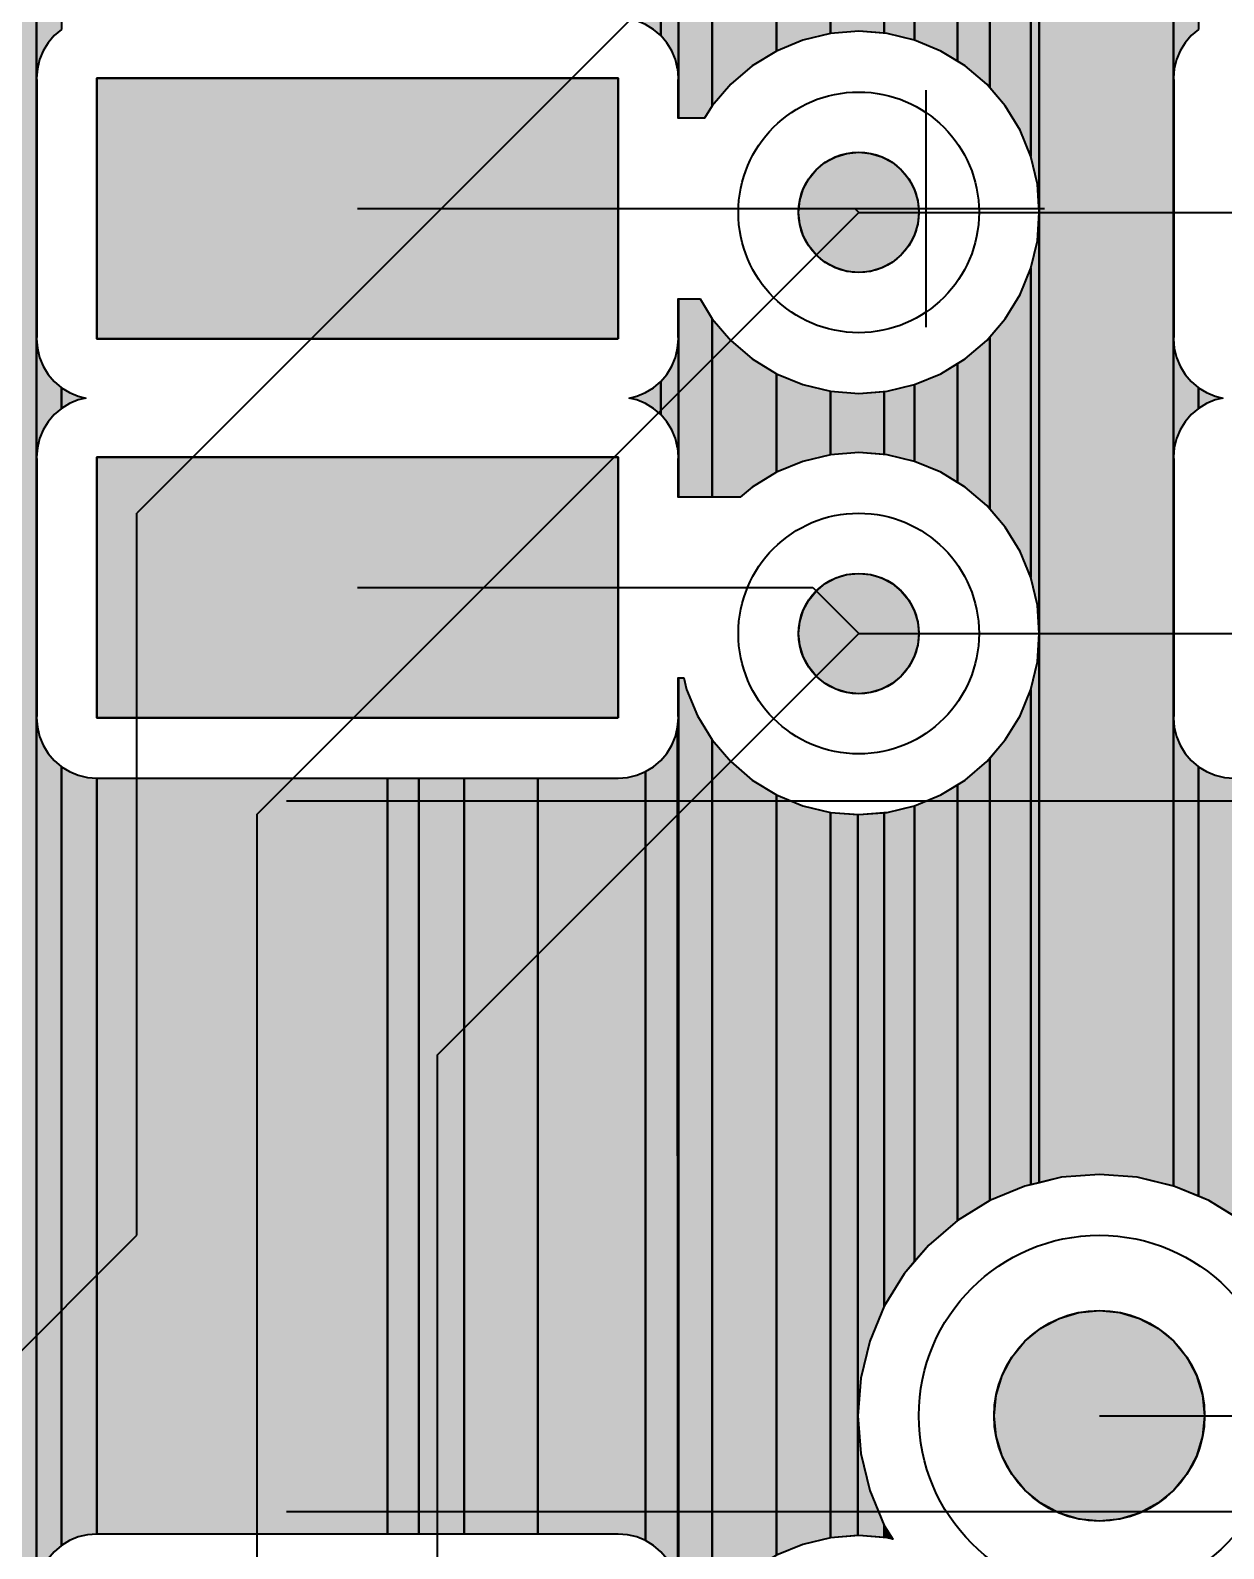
# Model space of a CAD drawing. Header units: millimetres. Extents: x 1.4 to 58.4, y 2.1 to 36.1.
# Drawn here: x 32.58 to 37.62, y 24.4 to 30.81 of the extents above; entities that cross this region are included whole.
import ezdxf

# ---------------------------------------------------------------- set-up
doc = ezdxf.new("R2010")
doc.units = ezdxf.units.MM
for name, color, linetype in [('bottom_copper', 7, 'Continuous'), ('bottom_silk', 7, 'Continuous'), ('drill_plated', 7, 'Continuous'), ('top_copper', 7, 'Continuous')]:
    doc.layers.add(name, color=color, linetype=linetype)

# ---------------------------------------------------------------- blocks, each defined once
blk = doc.blocks.new('Block9741')
at = {"layer": 'bottom_copper', "lineweight": 40}
for points in [[(2.2295, 1.4967), (2.0757, 1.5336), (1.9163, 1.5461), (1.7569, 1.5336), (1.6623, 1.5109), (1.6623, 10.941), (2.2295, 10.941), (2.2295, 1.4967)], [(1.6623, 5.607), (1.6552, 5.7266), (1.6272, 5.8432), (1.6272, 7.1488), (1.6552, 7.2654), (1.6623, 7.385), (1.6623, 5.607)], [(1.6272, 5.8432), (1.5813, 5.954), (1.5187, 6.0563), (1.4536, 6.1325), (1.4536, 6.8595), (1.5187, 6.9357), (1.5813, 7.038), (1.6272, 7.1488), (1.6272, 5.8432)], [(1.4536, 6.1325), (1.4408, 6.1475), (1.3496, 6.2254), (1.3173, 6.2452), (1.3173, 6.7468), (1.3496, 6.7666), (1.4408, 6.8445), (1.4536, 6.8595), (1.4536, 6.1325)], [(0.2819, 6.0563), (0.2499, 6.004), (0.1391, 6.004), (0.1391, 6.842), (0.2819, 6.842), (0.2819, 6.0563)], [(0.5533, 6.288), (0.451, 6.2254), (0.3598, 6.1475), (0.2819, 6.0563), (0.2819, 6.842), (0.3628, 6.842), (0.451, 6.7666), (0.5533, 6.704), (0.5533, 6.288)], [(1.3173, 6.2452), (1.2473, 6.288), (1.1365, 6.3339), (1.1365, 6.6581), (1.2473, 6.704), (1.3173, 6.7468), (1.3173, 6.2452)], [(0.1391, 6.173), (0.136, 6.2128), (0.1266, 6.2517), (0.1113, 6.2887), (0.0904, 6.3228), (0.0645, 6.3532), (0.0645, 6.4928), (0.0904, 6.5232), (0.1113, 6.5573), (0.1266, 6.5943), (0.1359, 6.6331), (0.1391, 6.673), (0.1391, 6.173)], [(0.7807, 6.3619), (0.6641, 6.3339), (0.5533, 6.288), (0.5533, 6.704), (0.6641, 6.6581), (0.7807, 6.6301), (0.7807, 6.3619)], [(2.3345, 6.3791), (2.3041, 6.3532), (2.2782, 6.3228), (2.2573, 6.2887), (2.242, 6.2517), (2.2327, 6.2129), (2.2295, 6.173), (2.2295, 6.673), (2.2326, 6.6332), (2.242, 6.5943), (2.2573, 6.5573), (2.2782, 6.5232), (2.3041, 6.4928), (2.3345, 6.4669), (2.3345, 6.3791)], [(1.0082, 6.3628), (0.9003, 6.3713), (0.7807, 6.3619), (0.7807, 6.6301), (0.9003, 6.6206), (1.0082, 6.6292), (1.0082, 6.3628)], [(1.1365, 6.3339), (1.0199, 6.3619), (1.0082, 6.3628), (1.0082, 6.6292), (1.0199, 6.6301), (1.1365, 6.6581), (1.1365, 6.3339)], [(0.0645, 6.3532), (0.0341, 6.3791), (0, 6.4), (-0.037, 6.4153), (-0.069, 6.423), (-0.037, 6.4307), (0, 6.446), (0.0341, 6.4669), (0.0645, 6.4928), (0.0645, 6.3532)], [(0.1391, 6.004), (0.1383, 6.004), (0.1383, 6.163), (0.1391, 6.173), (0.1391, 6.004)], [(2.2303, 5.083), (2.2295, 5.073), (2.2295, 6.173), (2.2303, 6.163), (2.2303, 5.083)], [(1.6623, 3.829), (1.6552, 3.9486), (1.6272, 4.0652), (1.6272, 5.3708), (1.6552, 5.4874), (1.6623, 5.607), (1.6623, 3.829)], [(1.6272, 4.0652), (1.5813, 4.176), (1.5187, 4.2783), (1.4536, 4.3545), (1.4536, 5.0815), (1.5187, 5.1577), (1.5813, 5.26), (1.6272, 5.3708), (1.6272, 4.0652)], [(0.1391, 5.073), (0.1383, 5.083), (0.1383, 5.242), (0.1391, 5.242), (0.1391, 5.073)], [(0.2819, 4.404), (0.1391, 4.404), (0.1391, 5.242), (0.2303, 5.242), (0.2819, 5.1577), (0.2819, 4.404)], [(0.5533, 4.51), (0.451, 4.4474), (0.4002, 4.404), (0.2819, 4.404), (0.2819, 5.1577), (0.3598, 5.0665), (0.451, 4.9886), (0.5533, 4.926), (0.5533, 4.51)], [(0.1391, 4.573), (0.136, 4.6128), (0.1266, 4.6517), (0.1113, 4.6887), (0.0904, 4.7228), (0.0645, 4.7532), (0.0645, 4.8928), (0.0904, 4.9232), (0.1113, 4.9573), (0.1266, 4.9943), (0.1359, 5.0331), (0.1391, 5.073), (0.1391, 4.573)], [(1.4536, 4.3545), (1.4408, 4.3695), (1.3496, 4.4474), (1.3173, 4.4672), (1.3173, 4.9688), (1.3496, 4.9886), (1.4408, 5.0665), (1.4536, 5.0815), (1.4536, 4.3545)], [(2.3345, 4.7791), (2.3041, 4.7532), (2.2782, 4.7228), (2.2573, 4.6887), (2.242, 4.6517), (2.2327, 4.6129), (2.2295, 4.573), (2.2295, 5.073), (2.2326, 5.0332), (2.242, 4.9943), (2.2573, 4.9573), (2.2782, 4.9232), (2.3041, 4.8928), (2.3345, 4.8669), (2.3345, 4.7791)], [(1.3173, 4.4672), (1.2473, 4.51), (1.1365, 4.5559), (1.1365, 4.8801), (1.2473, 4.926), (1.3173, 4.9688), (1.3173, 4.4672)], [(0.0645, 4.7532), (0.0341, 4.7791), (0, 4.8), (-0.037, 4.8153), (-0.069, 4.823), (-0.037, 4.8307), (0, 4.846), (0.0341, 4.8669), (0.0645, 4.8928), (0.0645, 4.7532)], [(0.7807, 4.5839), (0.6641, 4.5559), (0.5533, 4.51), (0.5533, 4.926), (0.6641, 4.8801), (0.7807, 4.8521), (0.7807, 4.5839)], [(1.1365, 4.5559), (1.0199, 4.5839), (1.0082, 4.5848), (1.0082, 4.8512), (1.0199, 4.8521), (1.1365, 4.8801), (1.1365, 4.5559)], [(1.0082, 4.5848), (0.9003, 4.5933), (0.7807, 4.5839), (0.7807, 4.8521), (0.9003, 4.8427), (1.0082, 4.8512), (1.0082, 4.5848)], [(2.4056, 4.8153), (2.3686, 4.8), (2.3345, 4.7791), (2.3345, 4.8669), (2.3686, 4.846), (2.4056, 4.8307), (2.4376, 4.823), (2.4056, 4.8153)], [(0.1391, 4.404), (0.1383, 4.404), (0.1383, 4.563), (0.1391, 4.573), (0.1391, 4.404)], [(2.2303, 3.483), (2.2295, 3.473), (2.2295, 4.573), (2.2303, 4.563), (2.2303, 3.483)], [(1.6623, 1.5109), (1.6272, 1.5025), (1.6272, 3.5928), (1.6552, 3.7094), (1.6623, 3.829), (1.6623, 1.5109)], [(0.1391, 3.473), (0.1383, 3.483), (0.1383, 3.642), (0.1391, 3.642), (0.1391, 3.473)], [(0.2819, -0.2937), (0.2193, -0.396), (0.1391, -0.396), (0.1391, 3.642), (0.1615, 3.642), (0.1734, 3.5928), (0.2193, 3.482), (0.2819, 3.3797), (0.2819, -0.2937)], [(1.6272, 1.5025), (1.6014, 1.4963), (1.4536, 1.4351), (1.4536, 3.3035), (1.5187, 3.3797), (1.5813, 3.482), (1.6272, 3.5928), (1.6272, 1.5025)], [(0.1391, -0.227), (0.136, -0.1872), (0.1359, 3.4331), (0.1391, 3.473), (0.1391, -0.227)], [(2.3345, 1.4535), (2.2312, 1.4963), (2.2295, 1.4967), (2.2295, 3.473), (2.2326, 3.4332), (2.242, 3.3943), (2.2573, 3.3573), (2.2782, 3.3232), (2.3041, 3.2928), (2.3345, 3.2669), (2.3345, 1.4535)], [(0.1359, -0.1871), (0.1266, -0.1483), (0.1113, -0.1113), (0.0904, -0.0772), (0.0645, -0.0468), (0.0341, -0.0209), (0, 0), (0, 3.246), (0.0341, 3.2669), (0.0645, 3.2928), (0.0904, 3.3232), (0.1113, 3.3573), (0.1266, 3.3943), (0.1359, 3.4331), (0.1359, -0.1871)], [(0.5533, -0.062), (0.451, -0.1246), (0.3598, -0.2025), (0.2819, -0.2937), (0.2819, 3.3797), (0.3598, 3.2885), (0.451, 3.2106), (0.5533, 3.148), (0.5533, -0.062)], [(1.4536, 1.4351), (1.3173, 1.3515), (1.3173, 3.1908), (1.3496, 3.2106), (1.4408, 3.2885), (1.4536, 3.3035), (1.4536, 1.4351)], [(0, 0), (-0.037, 0.0153), (-0.0758, 0.0246), (-0.1157, 0.0278), (-0.1257, 0.027), (-0.4541, 0.027), (-0.4541, 3.219), (-0.1257, 3.219), (-0.1157, 3.2182), (-0.0759, 3.2213), (-0.037, 3.2307), (0, 3.246), (0, 0)], [(2.4843, 1.3705), (2.379, 1.4351), (2.3345, 1.4535), (2.3345, 3.2669), (2.3686, 3.246), (2.4056, 3.2307), (2.4444, 3.2214), (2.4843, 3.2182), (2.4843, 1.3705)], [(0.7807, 0.0119), (0.6641, -0.0161), (0.5533, -0.062), (0.5533, 3.148), (0.6641, 3.1021), (0.7807, 3.0741), (0.7807, 0.0119)], [(1.3173, 1.3515), (1.1957, 1.2476), (1.1365, 1.1783), (1.1365, 3.1021), (1.2473, 3.148), (1.3173, 3.1908), (1.3173, 1.3515)], [(1.1365, 1.1783), (1.0918, 1.126), (1.0082, 0.9897), (1.0082, 3.0732), (1.0199, 3.0741), (1.1365, 3.1021), (1.1365, 1.1783)], [(0.8972, 0.0212), (0.7807, 0.0119), (0.7807, 3.0741), (0.8972, 3.0648), (0.8972, 0.0212)], [(1.0082, 0.9897), (0.947, 0.8419), (0.9097, 0.6864), (0.8972, 0.527), (0.8972, 3.0648), (0.9003, 3.0646), (1.0082, 3.0732), (1.0082, 0.9897)], [(1.0082, 0.0128), (0.9003, 0.0214), (0.8972, 0.0212), (0.8972, 0.527), (0.9097, 0.3676), (0.947, 0.2121), (1.0082, 0.0643), (1.0082, 0.0128)], [(1.0199, 0.0119), (1.0082, 0.0128), (1.0082, 0.0643), (1.0439, 0.0062), (1.0199, 0.0119)]]:
    blk.add_hatch(color=7, dxfattribs=at).paths.add_polyline_path(points, flags=0)
at = {"layer": 'bottom_copper', "color": 7, "lineweight": 40}
for points in [[(2.2295, 1.4967), (2.0757, 1.5336), (1.9163, 1.5461), (1.7569, 1.5336), (1.6623, 1.5109), (1.6623, 10.941), (2.2295, 10.941), (2.2295, 1.4967)], [(1.6623, 5.607), (1.6552, 5.7266), (1.6272, 5.8432), (1.6272, 7.1488), (1.6552, 7.2654), (1.6623, 7.385), (1.6623, 5.607)], [(1.6272, 5.8432), (1.5813, 5.954), (1.5187, 6.0563), (1.4536, 6.1325), (1.4536, 6.8595), (1.5187, 6.9357), (1.5813, 7.038), (1.6272, 7.1488), (1.6272, 5.8432)], [(1.4536, 6.1325), (1.4408, 6.1475), (1.3496, 6.2254), (1.3173, 6.2452), (1.3173, 6.7468), (1.3496, 6.7666), (1.4408, 6.8445), (1.4536, 6.8595), (1.4536, 6.1325)], [(0.2819, 6.0563), (0.2499, 6.004), (0.1391, 6.004), (0.1391, 6.842), (0.2819, 6.842), (0.2819, 6.0563)], [(0.5533, 6.288), (0.451, 6.2254), (0.3598, 6.1475), (0.2819, 6.0563), (0.2819, 6.842), (0.3628, 6.842), (0.451, 6.7666), (0.5533, 6.704), (0.5533, 6.288)], [(1.3173, 6.2452), (1.2473, 6.288), (1.1365, 6.3339), (1.1365, 6.6581), (1.2473, 6.704), (1.3173, 6.7468), (1.3173, 6.2452)], [(0.1391, 6.173), (0.136, 6.2128), (0.1266, 6.2517), (0.1113, 6.2887), (0.0904, 6.3228), (0.0645, 6.3532), (0.0645, 6.4928), (0.0904, 6.5232), (0.1113, 6.5573), (0.1266, 6.5943), (0.1359, 6.6331), (0.1391, 6.673), (0.1391, 6.173)], [(0.7807, 6.3619), (0.6641, 6.3339), (0.5533, 6.288), (0.5533, 6.704), (0.6641, 6.6581), (0.7807, 6.6301), (0.7807, 6.3619)], [(2.3345, 6.3791), (2.3041, 6.3532), (2.2782, 6.3228), (2.2573, 6.2887), (2.242, 6.2517), (2.2327, 6.2129), (2.2295, 6.173), (2.2295, 6.673), (2.2326, 6.6332), (2.242, 6.5943), (2.2573, 6.5573), (2.2782, 6.5232), (2.3041, 6.4928), (2.3345, 6.4669), (2.3345, 6.3791)], [(1.0082, 6.3628), (0.9003, 6.3713), (0.7807, 6.3619), (0.7807, 6.6301), (0.9003, 6.6206), (1.0082, 6.6292), (1.0082, 6.3628)], [(1.1365, 6.3339), (1.0199, 6.3619), (1.0082, 6.3628), (1.0082, 6.6292), (1.0199, 6.6301), (1.1365, 6.6581), (1.1365, 6.3339)], [(0.0645, 6.3532), (0.0341, 6.3791), (0, 6.4), (-0.037, 6.4153), (-0.069, 6.423), (-0.037, 6.4307), (0, 6.446), (0.0341, 6.4669), (0.0645, 6.4928), (0.0645, 6.3532)], [(0.1391, 6.004), (0.1383, 6.004), (0.1383, 6.163), (0.1391, 6.173), (0.1391, 6.004)], [(2.2303, 5.083), (2.2295, 5.073), (2.2295, 6.173), (2.2303, 6.163), (2.2303, 5.083)], [(1.6623, 3.829), (1.6552, 3.9486), (1.6272, 4.0652), (1.6272, 5.3708), (1.6552, 5.4874), (1.6623, 5.607), (1.6623, 3.829)], [(1.6272, 4.0652), (1.5813, 4.176), (1.5187, 4.2783), (1.4536, 4.3545), (1.4536, 5.0815), (1.5187, 5.1577), (1.5813, 5.26), (1.6272, 5.3708), (1.6272, 4.0652)], [(0.1391, 5.073), (0.1383, 5.083), (0.1383, 5.242), (0.1391, 5.242), (0.1391, 5.073)], [(0.2819, 4.404), (0.1391, 4.404), (0.1391, 5.242), (0.2303, 5.242), (0.2819, 5.1577), (0.2819, 4.404)], [(0.5533, 4.51), (0.451, 4.4474), (0.4002, 4.404), (0.2819, 4.404), (0.2819, 5.1577), (0.3598, 5.0665), (0.451, 4.9886), (0.5533, 4.926), (0.5533, 4.51)], [(0.1391, 4.573), (0.136, 4.6128), (0.1266, 4.6517), (0.1113, 4.6887), (0.0904, 4.7228), (0.0645, 4.7532), (0.0645, 4.8928), (0.0904, 4.9232), (0.1113, 4.9573), (0.1266, 4.9943), (0.1359, 5.0331), (0.1391, 5.073), (0.1391, 4.573)], [(1.4536, 4.3545), (1.4408, 4.3695), (1.3496, 4.4474), (1.3173, 4.4672), (1.3173, 4.9688), (1.3496, 4.9886), (1.4408, 5.0665), (1.4536, 5.0815), (1.4536, 4.3545)], [(2.3345, 4.7791), (2.3041, 4.7532), (2.2782, 4.7228), (2.2573, 4.6887), (2.242, 4.6517), (2.2327, 4.6129), (2.2295, 4.573), (2.2295, 5.073), (2.2326, 5.0332), (2.242, 4.9943), (2.2573, 4.9573), (2.2782, 4.9232), (2.3041, 4.8928), (2.3345, 4.8669), (2.3345, 4.7791)], [(1.3173, 4.4672), (1.2473, 4.51), (1.1365, 4.5559), (1.1365, 4.8801), (1.2473, 4.926), (1.3173, 4.9688), (1.3173, 4.4672)], [(0.0645, 4.7532), (0.0341, 4.7791), (0, 4.8), (-0.037, 4.8153), (-0.069, 4.823), (-0.037, 4.8307), (0, 4.846), (0.0341, 4.8669), (0.0645, 4.8928), (0.0645, 4.7532)], [(0.7807, 4.5839), (0.6641, 4.5559), (0.5533, 4.51), (0.5533, 4.926), (0.6641, 4.8801), (0.7807, 4.8521), (0.7807, 4.5839)], [(1.1365, 4.5559), (1.0199, 4.5839), (1.0082, 4.5848), (1.0082, 4.8512), (1.0199, 4.8521), (1.1365, 4.8801), (1.1365, 4.5559)], [(1.0082, 4.5848), (0.9003, 4.5933), (0.7807, 4.5839), (0.7807, 4.8521), (0.9003, 4.8427), (1.0082, 4.8512), (1.0082, 4.5848)], [(2.4056, 4.8153), (2.3686, 4.8), (2.3345, 4.7791), (2.3345, 4.8669), (2.3686, 4.846), (2.4056, 4.8307), (2.4376, 4.823), (2.4056, 4.8153)], [(0.1391, 4.404), (0.1383, 4.404), (0.1383, 4.563), (0.1391, 4.573), (0.1391, 4.404)], [(2.2303, 3.483), (2.2295, 3.473), (2.2295, 4.573), (2.2303, 4.563), (2.2303, 3.483)], [(1.6623, 1.5109), (1.6272, 1.5025), (1.6272, 3.5928), (1.6552, 3.7094), (1.6623, 3.829), (1.6623, 1.5109)], [(0.1391, 3.473), (0.1383, 3.483), (0.1383, 3.642), (0.1391, 3.642), (0.1391, 3.473)], [(0.2819, -0.2937), (0.2193, -0.396), (0.1391, -0.396), (0.1391, 3.642), (0.1615, 3.642), (0.1734, 3.5928), (0.2193, 3.482), (0.2819, 3.3797), (0.2819, -0.2937)], [(1.6272, 1.5025), (1.6014, 1.4963), (1.4536, 1.4351), (1.4536, 3.3035), (1.5187, 3.3797), (1.5813, 3.482), (1.6272, 3.5928), (1.6272, 1.5025)], [(0.1391, -0.227), (0.136, -0.1872), (0.1359, 3.4331), (0.1391, 3.473), (0.1391, -0.227)], [(2.3345, 1.4535), (2.2312, 1.4963), (2.2295, 1.4967), (2.2295, 3.473), (2.2326, 3.4332), (2.242, 3.3943), (2.2573, 3.3573), (2.2782, 3.3232), (2.3041, 3.2928), (2.3345, 3.2669), (2.3345, 1.4535)], [(0.1359, -0.1871), (0.1266, -0.1483), (0.1113, -0.1113), (0.0904, -0.0772), (0.0645, -0.0468), (0.0341, -0.0209), (0, 0), (0, 3.246), (0.0341, 3.2669), (0.0645, 3.2928), (0.0904, 3.3232), (0.1113, 3.3573), (0.1266, 3.3943), (0.1359, 3.4331), (0.1359, -0.1871)], [(0.5533, -0.062), (0.451, -0.1246), (0.3598, -0.2025), (0.2819, -0.2937), (0.2819, 3.3797), (0.3598, 3.2885), (0.451, 3.2106), (0.5533, 3.148), (0.5533, -0.062)], [(1.4536, 1.4351), (1.3173, 1.3515), (1.3173, 3.1908), (1.3496, 3.2106), (1.4408, 3.2885), (1.4536, 3.3035), (1.4536, 1.4351)], [(0, 0), (-0.037, 0.0153), (-0.0758, 0.0246), (-0.1157, 0.0278), (-0.1257, 0.027), (-0.4541, 0.027), (-0.4541, 3.219), (-0.1257, 3.219), (-0.1157, 3.2182), (-0.0759, 3.2213), (-0.037, 3.2307), (0, 3.246), (0, 0)], [(2.4843, 1.3705), (2.379, 1.4351), (2.3345, 1.4535), (2.3345, 3.2669), (2.3686, 3.246), (2.4056, 3.2307), (2.4444, 3.2214), (2.4843, 3.2182), (2.4843, 1.3705)], [(0.7807, 0.0119), (0.6641, -0.0161), (0.5533, -0.062), (0.5533, 3.148), (0.6641, 3.1021), (0.7807, 3.0741), (0.7807, 0.0119)], [(1.3173, 1.3515), (1.1957, 1.2476), (1.1365, 1.1783), (1.1365, 3.1021), (1.2473, 3.148), (1.3173, 3.1908), (1.3173, 1.3515)], [(1.1365, 1.1783), (1.0918, 1.126), (1.0082, 0.9897), (1.0082, 3.0732), (1.0199, 3.0741), (1.1365, 3.1021), (1.1365, 1.1783)], [(0.8972, 0.0212), (0.7807, 0.0119), (0.7807, 3.0741), (0.8972, 3.0648), (0.8972, 0.0212)], [(1.0082, 0.9897), (0.947, 0.8419), (0.9097, 0.6864), (0.8972, 0.527), (0.8972, 3.0648), (0.9003, 3.0646), (1.0082, 3.0732), (1.0082, 0.9897)], [(1.0082, 0.0128), (0.9003, 0.0214), (0.8972, 0.0212), (0.8972, 0.527), (0.9097, 0.3676), (0.947, 0.2121), (1.0082, 0.0643), (1.0082, 0.0128)], [(1.0199, 0.0119), (1.0082, 0.0128), (1.0082, 0.0643), (1.0439, 0.0062), (1.0199, 0.0119)]]:
    blk.add_lwpolyline(points, close=True, dxfattribs=at)
blk = doc.blocks.new('Block11624')
at = {"layer": 'bottom_copper', "lineweight": 40}
for points in [[(4.4962, 21.1797), (4.4435, 21.2415), (4.3869, 21.2898), (4.3869, 32.385), (4.4962, 32.385), (4.4962, 21.1797)], [(4.6012, 27.8231), (4.5708, 27.7972), (4.5449, 27.7668), (4.524, 27.7327), (4.5087, 27.6957), (4.4994, 27.6569), (4.4962, 27.617), (4.4962, 28.117), (4.4993, 28.0772), (4.5087, 28.0383), (4.524, 28.0013), (4.5449, 27.9672), (4.5708, 27.9368), (4.6012, 27.9109), (4.6012, 27.8231)], [(4.497, 26.527), (4.4962, 26.517), (4.4962, 27.617), (4.497, 27.607), (4.497, 26.527)], [(4.6012, 26.2231), (4.5708, 26.1972), (4.5449, 26.1668), (4.524, 26.1327), (4.5087, 26.0957), (4.4994, 26.0569), (4.4962, 26.017), (4.4962, 26.517), (4.4993, 26.4772), (4.5087, 26.4383), (4.524, 26.4013), (4.5449, 26.3672), (4.5708, 26.3368), (4.6012, 26.3109), (4.6012, 26.2231)], [(4.6723, 26.2593), (4.6353, 26.244), (4.6012, 26.2231), (4.6012, 26.3109), (4.6353, 26.29), (4.6723, 26.2747), (4.7043, 26.267), (4.6723, 26.2593)], [(4.497, 24.927), (4.4962, 24.917), (4.4962, 26.017), (4.497, 26.007), (4.497, 24.927)], [(4.6012, 21.4231), (4.5708, 21.3972), (4.5449, 21.3668), (4.524, 21.3327), (4.5087, 21.2957), (4.4994, 21.2569), (4.4962, 21.217), (4.4962, 24.917), (4.4993, 24.8772), (4.5087, 24.8383), (4.524, 24.8013), (4.5449, 24.7672), (4.5708, 24.7368), (4.6012, 24.7109), (4.6012, 21.4231)], [(4.751, 21.4718), (4.7112, 21.4687), (4.6723, 21.4593), (4.6353, 21.444), (4.6012, 21.4231), (4.6012, 24.7109), (4.6353, 24.69), (4.6723, 24.6747), (4.7111, 24.6654), (4.751, 24.6622), (4.751, 21.4718)], [(5.9771, 21.471), (4.761, 21.471), (4.751, 21.4718), (4.751, 24.6622), (4.761, 24.663), (5.9771, 24.663), (5.9771, 21.471)], [(6.1101, 21.471), (5.9771, 21.471), (5.9771, 24.663), (6.1101, 24.663), (6.1101, 21.471)], [(6.3012, 21.471), (6.1101, 21.471), (6.1101, 24.663), (6.3012, 24.663), (6.3012, 21.471)], [(6.6126, 21.471), (6.3012, 21.471), (6.3012, 24.663), (6.6126, 24.663), (6.6126, 21.471)]]:
    blk.add_hatch(color=7, dxfattribs=at).paths.add_polyline_path(points, flags=0)
at = {"layer": 'bottom_copper', "color": 7, "lineweight": 40}
for points in [[(4.4962, 21.1797), (4.4435, 21.2415), (4.3869, 21.2898), (4.3869, 32.385), (4.4962, 32.385), (4.4962, 21.1797)], [(4.6012, 27.8231), (4.5708, 27.7972), (4.5449, 27.7668), (4.524, 27.7327), (4.5087, 27.6957), (4.4994, 27.6569), (4.4962, 27.617), (4.4962, 28.117), (4.4993, 28.0772), (4.5087, 28.0383), (4.524, 28.0013), (4.5449, 27.9672), (4.5708, 27.9368), (4.6012, 27.9109), (4.6012, 27.8231)], [(4.497, 26.527), (4.4962, 26.517), (4.4962, 27.617), (4.497, 27.607), (4.497, 26.527)], [(4.6012, 26.2231), (4.5708, 26.1972), (4.5449, 26.1668), (4.524, 26.1327), (4.5087, 26.0957), (4.4994, 26.0569), (4.4962, 26.017), (4.4962, 26.517), (4.4993, 26.4772), (4.5087, 26.4383), (4.524, 26.4013), (4.5449, 26.3672), (4.5708, 26.3368), (4.6012, 26.3109), (4.6012, 26.2231)], [(4.6723, 26.2593), (4.6353, 26.244), (4.6012, 26.2231), (4.6012, 26.3109), (4.6353, 26.29), (4.6723, 26.2747), (4.7043, 26.267), (4.6723, 26.2593)], [(4.497, 24.927), (4.4962, 24.917), (4.4962, 26.017), (4.497, 26.007), (4.497, 24.927)], [(4.6012, 21.4231), (4.5708, 21.3972), (4.5449, 21.3668), (4.524, 21.3327), (4.5087, 21.2957), (4.4994, 21.2569), (4.4962, 21.217), (4.4962, 24.917), (4.4993, 24.8772), (4.5087, 24.8383), (4.524, 24.8013), (4.5449, 24.7672), (4.5708, 24.7368), (4.6012, 24.7109), (4.6012, 21.4231)], [(4.751, 21.4718), (4.7112, 21.4687), (4.6723, 21.4593), (4.6353, 21.444), (4.6012, 21.4231), (4.6012, 24.7109), (4.6353, 24.69), (4.6723, 24.6747), (4.7111, 24.6654), (4.751, 24.6622), (4.751, 21.4718)], [(5.9771, 21.471), (4.761, 21.471), (4.751, 21.4718), (4.751, 24.6622), (4.761, 24.663), (5.9771, 24.663), (5.9771, 21.471)], [(6.1101, 21.471), (5.9771, 21.471), (5.9771, 24.663), (6.1101, 24.663), (6.1101, 21.471)], [(6.3012, 21.471), (6.1101, 21.471), (6.1101, 24.663), (6.3012, 24.663), (6.3012, 21.471)], [(6.6126, 21.471), (6.3012, 21.471), (6.3012, 24.663), (6.6126, 24.663), (6.6126, 21.471)]]:
    blk.add_lwpolyline(points, close=True, dxfattribs=at)

msp = doc.modelspace()

# ---------------------------------------------------------------- hatches: boundary and pattern name
at = {"layer": 'bottom_copper', "lineweight": 40}
for points in [[(35.06, 29.505), (32.86, 29.505), (32.86, 30.605), (35.06, 30.605), (35.06, 29.505)], [(36.3251, 29.9894), (36.3107, 29.9418), (36.2872, 29.8979), (36.2556, 29.8594), (36.2171, 29.8278), (36.1732, 29.8043), (36.1256, 29.7899), (36.076, 29.785), (36.0264, 29.7899), (35.9788, 29.8043), (35.9349, 29.8278), (35.8964, 29.8594), (35.8648, 29.8979), (35.8413, 29.9418), (35.8269, 29.9894), (35.822, 30.039), (35.8269, 30.0886), (35.8413, 30.1362), (35.8648, 30.1801), (35.8964, 30.2186), (35.9349, 30.2502), (35.9788, 30.2737), (36.0264, 30.2881), (36.076, 30.293), (36.1256, 30.2881), (36.1732, 30.2737), (36.2171, 30.2502), (36.2556, 30.2186), (36.2872, 30.1801), (36.3107, 30.1362), (36.3251, 30.0886), (36.33, 30.039), (36.3251, 29.9894)], [(35.06, 27.905), (32.86, 27.905), (32.86, 29.005), (35.06, 29.005), (35.06, 27.905)], [(36.3251, 28.2114), (36.3107, 28.1638), (36.2872, 28.1199), (36.2556, 28.0814), (36.2171, 28.0498), (36.1732, 28.0263), (36.1256, 28.0119), (36.076, 28.007), (36.0264, 28.0119), (35.9788, 28.0263), (35.9349, 28.0498), (35.8964, 28.0814), (35.8648, 28.1199), (35.8413, 28.1638), (35.8269, 28.2114), (35.822, 28.261), (35.8269, 28.3106), (35.8413, 28.3582), (35.8648, 28.4021), (35.8964, 28.4406), (35.9349, 28.4722), (35.9788, 28.4957), (36.0264, 28.5101), (36.076, 28.515), (36.1256, 28.5101), (36.1732, 28.4957), (36.2171, 28.4722), (36.2556, 28.4406), (36.2872, 28.4021), (36.3107, 28.3582), (36.3251, 28.3106), (36.33, 28.261), (36.3251, 28.2114)], [(37.528, 24.8723), (37.5027, 24.7889), (37.4616, 24.712), (37.4063, 24.6447), (37.339, 24.5894), (37.2621, 24.5483), (37.1787, 24.523), (37.092, 24.5145), (37.0053, 24.523), (36.9219, 24.5483), (36.845, 24.5894), (36.7777, 24.6447), (36.7224, 24.712), (36.6813, 24.7889), (36.656, 24.8723), (36.6475, 24.959), (36.656, 25.0457), (36.6813, 25.1291), (36.7224, 25.206), (36.7777, 25.2733), (36.845, 25.3286), (36.9219, 25.3697), (37.0053, 25.395), (37.092, 25.4035), (37.1787, 25.395), (37.2621, 25.3697), (37.339, 25.3286), (37.4063, 25.2733), (37.4616, 25.206), (37.5027, 25.1291), (37.528, 25.0457), (37.5365, 24.959), (37.528, 24.8723)]]:
    msp.add_hatch(color=7, dxfattribs=at).paths.add_polyline_path(points, flags=0)
at = {"layer": 'drill_plated', "lineweight": 40}
for points in [[(36.3251, 29.9894), (36.3107, 29.9418), (36.2872, 29.8979), (36.2556, 29.8594), (36.2171, 29.8278), (36.1732, 29.8043), (36.1256, 29.7899), (36.076, 29.785), (36.0264, 29.7899), (35.9788, 29.8043), (35.9349, 29.8278), (35.8964, 29.8594), (35.8648, 29.8979), (35.8413, 29.9418), (35.8269, 29.9894), (35.822, 30.039), (35.8269, 30.0886), (35.8413, 30.1362), (35.8648, 30.1801), (35.8964, 30.2186), (35.9349, 30.2502), (35.9788, 30.2737), (36.0264, 30.2881), (36.076, 30.293), (36.1256, 30.2881), (36.1732, 30.2737), (36.2171, 30.2502), (36.2556, 30.2186), (36.2872, 30.1801), (36.3107, 30.1362), (36.3251, 30.0886), (36.33, 30.039), (36.3251, 29.9894)], [(36.3251, 28.2114), (36.3107, 28.1638), (36.2872, 28.1199), (36.2556, 28.0814), (36.2171, 28.0498), (36.1732, 28.0263), (36.1256, 28.0119), (36.076, 28.007), (36.0264, 28.0119), (35.9788, 28.0263), (35.9349, 28.0498), (35.8964, 28.0814), (35.8648, 28.1199), (35.8413, 28.1638), (35.8269, 28.2114), (35.822, 28.261), (35.8269, 28.3106), (35.8413, 28.3582), (35.8648, 28.4021), (35.8964, 28.4406), (35.9349, 28.4722), (35.9788, 28.4957), (36.0264, 28.5101), (36.076, 28.515), (36.1256, 28.5101), (36.1732, 28.4957), (36.2171, 28.4722), (36.2556, 28.4406), (36.2872, 28.4021), (36.3107, 28.3582), (36.3251, 28.3106), (36.33, 28.261), (36.3251, 28.2114)], [(37.528, 24.8723), (37.5027, 24.7889), (37.4616, 24.712), (37.4063, 24.6447), (37.339, 24.5894), (37.2621, 24.5483), (37.1787, 24.523), (37.092, 24.5145), (37.0053, 24.523), (36.9219, 24.5483), (36.845, 24.5894), (36.7777, 24.6447), (36.7224, 24.712), (36.6813, 24.7889), (36.656, 24.8723), (36.6475, 24.959), (36.656, 25.0457), (36.6813, 25.1291), (36.7224, 25.206), (36.7777, 25.2733), (36.845, 25.3286), (36.9219, 25.3697), (37.0053, 25.395), (37.092, 25.4035), (37.1787, 25.395), (37.2621, 25.3697), (37.339, 25.3286), (37.4063, 25.2733), (37.4616, 25.206), (37.5027, 25.1291), (37.528, 25.0457), (37.5365, 24.959), (37.528, 24.8723)]]:
    msp.add_hatch(color=7, dxfattribs=at).paths.add_polyline_path(points, flags=0)
at = {"layer": 'top_copper', "lineweight": 40}
for points in [[(36.3251, 29.9894), (36.3107, 29.9418), (36.2872, 29.8979), (36.2556, 29.8594), (36.2171, 29.8278), (36.1732, 29.8043), (36.1256, 29.7899), (36.076, 29.785), (36.0264, 29.7899), (35.9788, 29.8043), (35.9349, 29.8278), (35.8964, 29.8594), (35.8648, 29.8979), (35.8413, 29.9418), (35.8269, 29.9894), (35.822, 30.039), (35.8269, 30.0886), (35.8413, 30.1362), (35.8648, 30.1801), (35.8964, 30.2186), (35.9349, 30.2502), (35.9788, 30.2737), (36.0264, 30.2881), (36.076, 30.293), (36.1256, 30.2881), (36.1732, 30.2737), (36.2171, 30.2502), (36.2556, 30.2186), (36.2872, 30.1801), (36.3107, 30.1362), (36.3251, 30.0886), (36.33, 30.039), (36.3251, 29.9894)], [(36.3251, 28.2114), (36.3107, 28.1638), (36.2872, 28.1199), (36.2556, 28.0814), (36.2171, 28.0498), (36.1732, 28.0263), (36.1256, 28.0119), (36.076, 28.007), (36.0264, 28.0119), (35.9788, 28.0263), (35.9349, 28.0498), (35.8964, 28.0814), (35.8648, 28.1199), (35.8413, 28.1638), (35.8269, 28.2114), (35.822, 28.261), (35.8269, 28.3106), (35.8413, 28.3582), (35.8648, 28.4021), (35.8964, 28.4406), (35.9349, 28.4722), (35.9788, 28.4957), (36.0264, 28.5101), (36.076, 28.515), (36.1256, 28.5101), (36.1732, 28.4957), (36.2171, 28.4722), (36.2556, 28.4406), (36.2872, 28.4021), (36.3107, 28.3582), (36.3251, 28.3106), (36.33, 28.261), (36.3251, 28.2114)], [(37.528, 24.8723), (37.5027, 24.7889), (37.4616, 24.712), (37.4063, 24.6447), (37.339, 24.5894), (37.2621, 24.5483), (37.1787, 24.523), (37.092, 24.5145), (37.0053, 24.523), (36.9219, 24.5483), (36.845, 24.5894), (36.7777, 24.6447), (36.7224, 24.712), (36.6813, 24.7889), (36.656, 24.8723), (36.6475, 24.959), (36.656, 25.0457), (36.6813, 25.1291), (36.7224, 25.206), (36.7777, 25.2733), (36.845, 25.3286), (36.9219, 25.3697), (37.0053, 25.395), (37.092, 25.4035), (37.1787, 25.395), (37.2621, 25.3697), (37.339, 25.3286), (37.4063, 25.2733), (37.4616, 25.206), (37.5027, 25.1291), (37.528, 25.0457), (37.5365, 24.959), (37.528, 24.8723)]]:
    msp.add_hatch(color=7, dxfattribs=at).paths.add_polyline_path(points, flags=0)

# ---------------------------------------------------------------- linework, layer by layer
at = {"layer": 'bottom_copper', "color": 7, "lineweight": 40}
for p, q in [((32.6798, 30.7852), (32.6539, 30.7548)), ((32.7102, 30.8111), (32.6798, 30.7852)), ((35.2402, 30.7852), (35.2098, 30.8111)), ((35.2661, 30.7548), (35.2402, 30.7852)), ((35.8398, 30.7659), (35.729, 30.72)), ((35.9564, 30.7939), (35.8398, 30.7659)), ((36.076, 30.8033), (35.9564, 30.7939)), ((36.1956, 30.7939), (36.076, 30.8033)), ((36.3122, 30.7659), (36.1956, 30.7939)), ((36.423, 30.72), (36.3122, 30.7659)), ((37.4798, 30.7852), (37.4539, 30.7548)), ((37.5102, 30.8111), (37.4798, 30.7852)), ((32.633, 30.7207), (32.6177, 30.6837)), ((32.6539, 30.7548), (32.633, 30.7207)), ((35.287, 30.7207), (35.2661, 30.7548)), ((35.3023, 30.6837), (35.287, 30.7207)), ((35.729, 30.72), (35.6267, 30.6574)), ((36.5253, 30.6574), (36.423, 30.72)), ((37.433, 30.7207), (37.4177, 30.6837)), ((37.4539, 30.7548), (37.433, 30.7207)), ((32.6084, 30.6449), (32.6052, 30.605)), ((32.6177, 30.6837), (32.6084, 30.6449)), ((35.3116, 30.6449), (35.3023, 30.6837)), ((35.3117, 30.6448), (35.3116, 30.6449)), ((35.3148, 30.605), (35.3117, 30.6448)), ((35.6267, 30.6574), (35.5355, 30.5795)), ((36.6165, 30.5795), (36.5253, 30.6574)), ((37.4084, 30.6449), (37.4052, 30.605)), ((37.4177, 30.6837), (37.4084, 30.6449)), ((32.6052, 30.605), (32.606, 30.595)), ((32.606, 30.595), (32.606, 29.515)), ((32.86, 30.605), (32.86, 29.505)), ((35.06, 30.605), (32.86, 30.605)), ((35.06, 29.505), (35.06, 30.605)), ((35.314, 30.595), (35.3148, 30.605)), ((35.314, 30.436), (35.314, 30.595)), ((35.5355, 30.5795), (35.4576, 30.4883)), ((36.6944, 30.4883), (36.6165, 30.5795)), ((37.4052, 30.605), (37.406, 30.595)), ((37.406, 30.595), (37.406, 29.515)), ((35.4576, 30.4883), (35.4256, 30.436)), ((36.757, 30.386), (36.6944, 30.4883)), ((35.4256, 30.436), (35.314, 30.436)), ((36.8029, 30.2752), (36.757, 30.386)), ((36.8309, 30.1586), (36.8029, 30.2752)), ((36.838, 30.039), (36.8309, 30.1586)), ((33.96, 30.055), (36.06, 30.055)), ((36.06, 30.055), (36.076, 30.039)), ((36.8309, 29.9194), (36.838, 30.039)), ((36.8029, 29.8028), (36.8309, 29.9194)), ((36.757, 29.692), (36.8029, 29.8028)), ((35.314, 29.515), (35.314, 29.674)), ((35.314, 29.674), (35.406, 29.674)), ((35.406, 29.674), (35.4576, 29.5897)), ((36.6944, 29.5897), (36.757, 29.692)), ((35.4576, 29.5897), (35.5355, 29.4985)), ((36.6165, 29.4985), (36.6944, 29.5897)), ((32.606, 29.515), (32.6052, 29.505)), ((32.6052, 29.505), (32.6083, 29.4652)), ((32.86, 29.505), (35.06, 29.505)), ((35.3116, 29.4651), (35.3148, 29.505)), ((35.3148, 29.505), (35.314, 29.515)), ((35.5355, 29.4985), (35.6267, 29.4206)), ((36.5253, 29.4206), (36.6165, 29.4985)), ((37.406, 29.515), (37.4052, 29.505)), ((37.4052, 29.505), (37.4083, 29.4652)), ((32.6083, 29.4652), (32.6084, 29.4651)), ((32.6084, 29.4651), (32.6177, 29.4263)), ((32.6177, 29.4263), (32.633, 29.3893)), ((35.287, 29.3893), (35.3023, 29.4263)), ((35.3023, 29.4263), (35.3116, 29.4651)), ((35.6267, 29.4206), (35.729, 29.358)), ((36.423, 29.358), (36.5253, 29.4206)), ((37.4083, 29.4652), (37.4084, 29.4651)), ((37.4084, 29.4651), (37.4177, 29.4263)), ((37.4177, 29.4263), (37.433, 29.3893)), ((32.633, 29.3893), (32.6539, 29.3552)), ((32.6539, 29.3552), (32.6798, 29.3248)), ((35.2402, 29.3248), (35.2661, 29.3552)), ((35.2661, 29.3552), (35.287, 29.3893)), ((35.729, 29.358), (35.8398, 29.3121)), ((36.3122, 29.3121), (36.423, 29.358)), ((37.433, 29.3893), (37.4539, 29.3552)), ((37.4539, 29.3552), (37.4798, 29.3248)), ((32.6798, 29.3248), (32.7102, 29.2989)), ((32.7102, 29.2989), (32.7443, 29.278)), ((35.1757, 29.278), (35.2098, 29.2989)), ((35.2098, 29.2989), (35.2402, 29.3248)), ((35.8398, 29.3121), (35.9564, 29.2841)), ((36.1956, 29.2841), (36.3122, 29.3121)), ((37.4798, 29.3248), (37.5102, 29.2989)), ((37.5102, 29.2989), (37.5443, 29.278)), ((32.7443, 29.232), (32.7102, 29.2111)), ((32.7443, 29.278), (32.7813, 29.2627)), ((32.7813, 29.2473), (32.7443, 29.232)), ((32.7813, 29.2627), (32.8133, 29.255)), ((32.8133, 29.255), (32.7813, 29.2473)), ((35.1067, 29.255), (35.1387, 29.2627)), ((35.1387, 29.2473), (35.1067, 29.255)), ((35.1387, 29.2627), (35.1757, 29.278)), ((35.1757, 29.232), (35.1387, 29.2473)), ((35.2098, 29.2111), (35.1757, 29.232)), ((35.9564, 29.2841), (36.076, 29.2747)), ((36.076, 29.2747), (36.1956, 29.2841)), ((37.5443, 29.232), (37.5102, 29.2111)), ((37.5443, 29.278), (37.5813, 29.2627)), ((37.5813, 29.2473), (37.5443, 29.232)), ((37.5813, 29.2627), (37.6133, 29.255)), ((37.6133, 29.255), (37.5813, 29.2473)), ((32.6798, 29.1852), (32.6539, 29.1548)), ((32.7102, 29.2111), (32.6798, 29.1852)), ((35.2402, 29.1852), (35.2098, 29.2111)), ((35.2661, 29.1548), (35.2402, 29.1852)), ((37.4798, 29.1852), (37.4539, 29.1548)), ((37.5102, 29.2111), (37.4798, 29.1852)), ((32.633, 29.1207), (32.6177, 29.0837)), ((32.6539, 29.1548), (32.633, 29.1207)), ((35.287, 29.1207), (35.2661, 29.1548)), ((35.3023, 29.0837), (35.287, 29.1207)), ((37.433, 29.1207), (37.4177, 29.0837)), ((37.4539, 29.1548), (37.433, 29.1207)), ((32.6084, 29.0449), (32.6052, 29.005)), ((32.6177, 29.0837), (32.6084, 29.0449)), ((35.3116, 29.0449), (35.3023, 29.0837)), ((35.3117, 29.0448), (35.3116, 29.0449)), ((35.3148, 29.005), (35.3117, 29.0448)), ((37.4084, 29.0449), (37.4052, 29.005)), ((37.4177, 29.0837), (37.4084, 29.0449)), ((32.6052, 29.005), (32.606, 28.995)), ((32.606, 28.995), (32.606, 27.915)), ((32.86, 29.005), (32.86, 27.905)), ((35.06, 29.005), (32.86, 29.005)), ((35.06, 27.905), (35.06, 29.005)), ((35.314, 28.995), (35.3148, 29.005)), ((35.314, 28.836), (35.314, 28.995)), ((35.8398, 28.9879), (35.729, 28.942)), ((35.9564, 29.0159), (35.8398, 28.9879)), ((36.076, 29.0253), (35.9564, 29.0159)), ((36.1956, 29.0159), (36.076, 29.0253)), ((36.3122, 28.9879), (36.1956, 29.0159)), ((36.423, 28.942), (36.3122, 28.9879)), ((37.4052, 29.005), (37.406, 28.995)), ((37.406, 28.995), (37.406, 27.915)), ((35.729, 28.942), (35.6267, 28.8794)), ((36.5253, 28.8794), (36.423, 28.942)), ((35.6267, 28.8794), (35.5759, 28.836)), ((36.6165, 28.8015), (36.5253, 28.8794)), ((35.5759, 28.836), (35.314, 28.836)), ((36.6944, 28.7103), (36.6165, 28.8015)), ((36.757, 28.608), (36.6944, 28.7103)), ((36.8029, 28.4972), (36.757, 28.608)), ((36.8309, 28.3806), (36.8029, 28.4972)), ((33.96, 28.455), (35.882, 28.455)), ((35.882, 28.455), (36.076, 28.261)), ((36.838, 28.261), (36.8309, 28.3806)), ((36.8309, 28.1414), (36.838, 28.261)), ((36.8029, 28.0248), (36.8309, 28.1414)), ((35.314, 27.915), (35.314, 28.074)), ((35.314, 28.074), (35.3372, 28.074)), ((35.3372, 28.074), (35.3491, 28.0248)), ((35.3491, 28.0248), (35.395, 27.914)), ((36.757, 27.914), (36.8029, 28.0248)), ((32.606, 27.915), (32.6052, 27.905)), ((32.6052, 27.905), (32.6083, 27.8652)), ((32.86, 27.905), (35.06, 27.905)), ((35.3116, 27.8651), (35.3148, 27.905)), ((35.3148, 27.905), (35.314, 27.915)), ((35.395, 27.914), (35.4576, 27.8117)), ((36.6944, 27.8117), (36.757, 27.914)), ((37.406, 27.915), (37.4052, 27.905)), ((37.4052, 27.905), (37.4083, 27.8652)), ((32.6083, 27.8652), (32.6084, 27.8651)), ((32.6084, 27.8651), (32.6177, 27.8263)), ((32.6177, 27.8263), (32.633, 27.7893)), ((35.287, 27.7893), (35.3023, 27.8263)), ((35.3023, 27.8263), (35.3116, 27.8651)), ((37.4083, 27.8652), (37.4084, 27.8651)), ((37.4084, 27.8651), (37.4177, 27.8263)), ((37.4177, 27.8263), (37.433, 27.7893)), ((32.633, 27.7893), (32.6539, 27.7552)), ((32.6539, 27.7552), (32.6798, 27.7248)), ((35.2402, 27.7248), (35.2661, 27.7552)), ((35.2661, 27.7552), (35.287, 27.7893)), ((35.4576, 27.8117), (35.5355, 27.7205)), ((36.6165, 27.7205), (36.6944, 27.8117)), ((37.433, 27.7893), (37.4539, 27.7552)), ((37.4539, 27.7552), (37.4798, 27.7248)), ((32.6798, 27.7248), (32.7102, 27.6989)), ((32.7102, 27.6989), (32.7443, 27.678)), ((35.1757, 27.678), (35.2098, 27.6989)), ((35.2098, 27.6989), (35.2402, 27.7248)), ((35.5355, 27.7205), (35.6267, 27.6426)), ((36.5253, 27.6426), (36.6165, 27.7205)), ((37.4798, 27.7248), (37.5102, 27.6989)), ((37.5102, 27.6989), (37.5443, 27.678)), ((32.7443, 27.678), (32.7813, 27.6627)), ((32.7813, 27.6627), (32.8201, 27.6534)), ((32.8201, 27.6534), (32.86, 27.6502)), ((32.86, 27.6502), (32.87, 27.651)), ((32.87, 27.651), (34.7216, 27.651)), ((34.7216, 24.459), (34.7216, 27.651)), ((34.7216, 27.651), (35.05, 27.651)), ((34.7216, 27.651), (34.7216, 24.459)), ((35.05, 27.651), (35.06, 27.6502)), ((35.06, 27.6502), (35.0998, 27.6533)), ((35.0998, 27.6533), (35.0999, 27.6534)), ((35.0999, 27.6534), (35.1387, 27.6627)), ((35.1387, 27.6627), (35.1757, 27.678)), ((35.6267, 27.6426), (35.729, 27.58)), ((36.423, 27.58), (36.5253, 27.6426)), ((37.5443, 27.678), (37.5813, 27.6627)), ((37.5813, 27.6627), (37.6201, 27.6534)), ((35.729, 27.58), (35.8398, 27.5341)), ((36.3122, 27.5341), (36.423, 27.58)), ((35.8398, 27.5341), (35.9564, 27.5061)), ((35.9564, 27.5061), (36.076, 27.4966)), ((36.076, 27.4966), (36.1956, 27.5061)), ((36.1956, 27.5061), (36.3122, 27.5341)), ((36.9326, 25.9656), (36.7771, 25.9283)), ((37.092, 25.9781), (36.9326, 25.9656)), ((37.2514, 25.9656), (37.092, 25.9781)), ((37.4069, 25.9283), (37.2514, 25.9656)), ((36.7771, 25.9283), (36.6293, 25.8671)), ((37.5547, 25.8671), (37.4069, 25.9283)), ((36.6293, 25.8671), (36.493, 25.7835)), ((37.691, 25.7835), (37.5547, 25.8671)), ((36.493, 25.7835), (36.3714, 25.6796)), ((36.3714, 25.6796), (36.2675, 25.558)), ((36.2675, 25.558), (36.1839, 25.4217)), ((36.1839, 25.4217), (36.1227, 25.2739)), ((36.1227, 25.2739), (36.0854, 25.1184)), ((36.0854, 25.1184), (36.0729, 24.959)), ((36.0729, 24.959), (36.0854, 24.7996)), ((37.092, 24.959), (40.14, 24.959)), ((36.0854, 24.7996), (36.1227, 24.6441)), ((36.1227, 24.6441), (36.1839, 24.4963)), ((36.1839, 24.4963), (36.2196, 24.4382)), ((32.7443, 24.432), (32.7102, 24.4111)), ((32.7813, 24.4473), (32.7443, 24.432)), ((32.8201, 24.4566), (32.7813, 24.4473)), ((32.8202, 24.4567), (32.8201, 24.4566)), ((32.86, 24.4598), (32.8202, 24.4567)), ((32.87, 24.459), (32.86, 24.4598)), ((34.7216, 24.459), (32.87, 24.459)), ((35.05, 24.459), (34.7216, 24.459)), ((35.06, 24.4598), (35.05, 24.459)), ((35.0999, 24.4566), (35.06, 24.4598)), ((35.1387, 24.4473), (35.0999, 24.4566)), ((35.1757, 24.432), (35.1387, 24.4473)), ((35.2098, 24.4111), (35.1757, 24.432)), ((35.9564, 24.4439), (35.8398, 24.4159)), ((36.076, 24.4534), (35.9564, 24.4439)), ((36.1956, 24.4439), (36.076, 24.4534)), ((36.2196, 24.4382), (36.1956, 24.4439)), ((32.7102, 24.4111), (32.6798, 24.3852)), ((35.2402, 24.3852), (35.2098, 24.4111)), ((35.8398, 24.4159), (35.729, 24.37))]:
    msp.add_line(p, q, dxfattribs=at)
for points in [[(35.06, 29.505), (32.86, 29.505), (32.86, 30.605), (35.06, 30.605), (35.06, 29.505)], [(36.3251, 29.9894), (36.3107, 29.9418), (36.2872, 29.8979), (36.2556, 29.8594), (36.2171, 29.8278), (36.1732, 29.8043), (36.1256, 29.7899), (36.076, 29.785), (36.0264, 29.7899), (35.9788, 29.8043), (35.9349, 29.8278), (35.8964, 29.8594), (35.8648, 29.8979), (35.8413, 29.9418), (35.8269, 29.9894), (35.822, 30.039), (35.8269, 30.0886), (35.8413, 30.1362), (35.8648, 30.1801), (35.8964, 30.2186), (35.9349, 30.2502), (35.9788, 30.2737), (36.0264, 30.2881), (36.076, 30.293), (36.1256, 30.2881), (36.1732, 30.2737), (36.2171, 30.2502), (36.2556, 30.2186), (36.2872, 30.1801), (36.3107, 30.1362), (36.3251, 30.0886), (36.33, 30.039), (36.3251, 29.9894)], [(35.06, 27.905), (32.86, 27.905), (32.86, 29.005), (35.06, 29.005), (35.06, 27.905)], [(36.3251, 28.2114), (36.3107, 28.1638), (36.2872, 28.1199), (36.2556, 28.0814), (36.2171, 28.0498), (36.1732, 28.0263), (36.1256, 28.0119), (36.076, 28.007), (36.0264, 28.0119), (35.9788, 28.0263), (35.9349, 28.0498), (35.8964, 28.0814), (35.8648, 28.1199), (35.8413, 28.1638), (35.8269, 28.2114), (35.822, 28.261), (35.8269, 28.3106), (35.8413, 28.3582), (35.8648, 28.4021), (35.8964, 28.4406), (35.9349, 28.4722), (35.9788, 28.4957), (36.0264, 28.5101), (36.076, 28.515), (36.1256, 28.5101), (36.1732, 28.4957), (36.2171, 28.4722), (36.2556, 28.4406), (36.2872, 28.4021), (36.3107, 28.3582), (36.3251, 28.3106), (36.33, 28.261), (36.3251, 28.2114)], [(37.528, 24.8723), (37.5027, 24.7889), (37.4616, 24.712), (37.4063, 24.6447), (37.339, 24.5894), (37.2621, 24.5483), (37.1787, 24.523), (37.092, 24.5145), (37.0053, 24.523), (36.9219, 24.5483), (36.845, 24.5894), (36.7777, 24.6447), (36.7224, 24.712), (36.6813, 24.7889), (36.656, 24.8723), (36.6475, 24.959), (36.656, 25.0457), (36.6813, 25.1291), (36.7224, 25.206), (36.7777, 25.2733), (36.845, 25.3286), (36.9219, 25.3697), (37.0053, 25.395), (37.092, 25.4035), (37.1787, 25.395), (37.2621, 25.3697), (37.339, 25.3286), (37.4063, 25.2733), (37.4616, 25.206), (37.5027, 25.1291), (37.528, 25.0457), (37.5365, 24.959), (37.528, 24.8723)]]:
    msp.add_lwpolyline(points, close=True, dxfattribs=at)
for centre, major_axis in [((36.076, 30.039), (0.508, 0)), ((36.076, 30.039), (0.254, 0)), ((36.076, 28.261), (0.508, 0)), ((36.076, 28.261), (0.254, 0)), ((37.092, 24.959), (0.762, 0)), ((37.092, 24.959), (0.4445, 0))]:
    msp.add_ellipse(centre, major_axis=major_axis, ratio=1, dxfattribs=at)
at = {"layer": 'bottom_silk', "color": 7, "lineweight": 40}
for p, q in [((36.36, 30.555), (36.36, 29.555)), ((35.86, 30.055), (36.86, 30.055)), ((33.66, 27.555), (39.06, 27.555)), ((33.66, 24.555), (39.06, 24.555))]:
    msp.add_line(p, q, dxfattribs=at)
at = {"layer": 'drill_plated', "color": 7, "lineweight": 40}
for points in [[(36.3251, 29.9894), (36.3107, 29.9418), (36.2872, 29.8979), (36.2556, 29.8594), (36.2171, 29.8278), (36.1732, 29.8043), (36.1256, 29.7899), (36.076, 29.785), (36.0264, 29.7899), (35.9788, 29.8043), (35.9349, 29.8278), (35.8964, 29.8594), (35.8648, 29.8979), (35.8413, 29.9418), (35.8269, 29.9894), (35.822, 30.039), (35.8269, 30.0886), (35.8413, 30.1362), (35.8648, 30.1801), (35.8964, 30.2186), (35.9349, 30.2502), (35.9788, 30.2737), (36.0264, 30.2881), (36.076, 30.293), (36.1256, 30.2881), (36.1732, 30.2737), (36.2171, 30.2502), (36.2556, 30.2186), (36.2872, 30.1801), (36.3107, 30.1362), (36.3251, 30.0886), (36.33, 30.039), (36.3251, 29.9894)], [(36.3251, 28.2114), (36.3107, 28.1638), (36.2872, 28.1199), (36.2556, 28.0814), (36.2171, 28.0498), (36.1732, 28.0263), (36.1256, 28.0119), (36.076, 28.007), (36.0264, 28.0119), (35.9788, 28.0263), (35.9349, 28.0498), (35.8964, 28.0814), (35.8648, 28.1199), (35.8413, 28.1638), (35.8269, 28.2114), (35.822, 28.261), (35.8269, 28.3106), (35.8413, 28.3582), (35.8648, 28.4021), (35.8964, 28.4406), (35.9349, 28.4722), (35.9788, 28.4957), (36.0264, 28.5101), (36.076, 28.515), (36.1256, 28.5101), (36.1732, 28.4957), (36.2171, 28.4722), (36.2556, 28.4406), (36.2872, 28.4021), (36.3107, 28.3582), (36.3251, 28.3106), (36.33, 28.261), (36.3251, 28.2114)], [(37.528, 24.8723), (37.5027, 24.7889), (37.4616, 24.712), (37.4063, 24.6447), (37.339, 24.5894), (37.2621, 24.5483), (37.1787, 24.523), (37.092, 24.5145), (37.0053, 24.523), (36.9219, 24.5483), (36.845, 24.5894), (36.7777, 24.6447), (36.7224, 24.712), (36.6813, 24.7889), (36.656, 24.8723), (36.6475, 24.959), (36.656, 25.0457), (36.6813, 25.1291), (36.7224, 25.206), (36.7777, 25.2733), (36.845, 25.3286), (36.9219, 25.3697), (37.0053, 25.395), (37.092, 25.4035), (37.1787, 25.395), (37.2621, 25.3697), (37.339, 25.3286), (37.4063, 25.2733), (37.4616, 25.206), (37.5027, 25.1291), (37.528, 25.0457), (37.5365, 24.959), (37.528, 24.8723)]]:
    msp.add_lwpolyline(points, close=True, dxfattribs=at)
for centre, major_axis in [((36.076, 30.039), (0.254, 0)), ((36.076, 28.261), (0.254, 0)), ((37.092, 24.959), (0.4445, 0))]:
    msp.add_ellipse(centre, major_axis=major_axis, ratio=1, dxfattribs=at)
at = {"layer": 'top_copper', "color": 7, "lineweight": 40}
for p, q in [((36.854, 32.595), (33.028, 28.769)), ((33.536, 27.499), (36.076, 30.039)), ((36.076, 30.039), (46.344, 30.039)), ((33.028, 25.721), (33.028, 28.769)), ((34.298, 26.483), (36.076, 28.261)), ((36.076, 28.261), (43.074, 28.261)), ((33.536, 18.355), (33.536, 27.499)), ((34.298, 18.101), (34.298, 26.483)), ((32.266, 24.959), (33.028, 25.721)), ((37.092, 24.959), (38.616, 24.959))]:
    msp.add_line(p, q, dxfattribs=at)
for points in [[(36.3251, 29.9894), (36.3107, 29.9418), (36.2872, 29.8979), (36.2556, 29.8594), (36.2171, 29.8278), (36.1732, 29.8043), (36.1256, 29.7899), (36.076, 29.785), (36.0264, 29.7899), (35.9788, 29.8043), (35.9349, 29.8278), (35.8964, 29.8594), (35.8648, 29.8979), (35.8413, 29.9418), (35.8269, 29.9894), (35.822, 30.039), (35.8269, 30.0886), (35.8413, 30.1362), (35.8648, 30.1801), (35.8964, 30.2186), (35.9349, 30.2502), (35.9788, 30.2737), (36.0264, 30.2881), (36.076, 30.293), (36.1256, 30.2881), (36.1732, 30.2737), (36.2171, 30.2502), (36.2556, 30.2186), (36.2872, 30.1801), (36.3107, 30.1362), (36.3251, 30.0886), (36.33, 30.039), (36.3251, 29.9894)], [(36.3251, 28.2114), (36.3107, 28.1638), (36.2872, 28.1199), (36.2556, 28.0814), (36.2171, 28.0498), (36.1732, 28.0263), (36.1256, 28.0119), (36.076, 28.007), (36.0264, 28.0119), (35.9788, 28.0263), (35.9349, 28.0498), (35.8964, 28.0814), (35.8648, 28.1199), (35.8413, 28.1638), (35.8269, 28.2114), (35.822, 28.261), (35.8269, 28.3106), (35.8413, 28.3582), (35.8648, 28.4021), (35.8964, 28.4406), (35.9349, 28.4722), (35.9788, 28.4957), (36.0264, 28.5101), (36.076, 28.515), (36.1256, 28.5101), (36.1732, 28.4957), (36.2171, 28.4722), (36.2556, 28.4406), (36.2872, 28.4021), (36.3107, 28.3582), (36.3251, 28.3106), (36.33, 28.261), (36.3251, 28.2114)], [(37.528, 24.8723), (37.5027, 24.7889), (37.4616, 24.712), (37.4063, 24.6447), (37.339, 24.5894), (37.2621, 24.5483), (37.1787, 24.523), (37.092, 24.5145), (37.0053, 24.523), (36.9219, 24.5483), (36.845, 24.5894), (36.7777, 24.6447), (36.7224, 24.712), (36.6813, 24.7889), (36.656, 24.8723), (36.6475, 24.959), (36.656, 25.0457), (36.6813, 25.1291), (36.7224, 25.206), (36.7777, 25.2733), (36.845, 25.3286), (36.9219, 25.3697), (37.0053, 25.395), (37.092, 25.4035), (37.1787, 25.395), (37.2621, 25.3697), (37.339, 25.3286), (37.4063, 25.2733), (37.4616, 25.206), (37.5027, 25.1291), (37.528, 25.0457), (37.5365, 24.959), (37.528, 24.8723)]]:
    msp.add_lwpolyline(points, close=True, dxfattribs=at)
for centre, major_axis in [((36.076, 30.039), (0.508, 0)), ((36.076, 30.039), (0.254, 0)), ((36.076, 28.261), (0.508, 0)), ((36.076, 28.261), (0.254, 0)), ((37.092, 24.959), (0.762, 0)), ((37.092, 24.959), (0.4445, 0))]:
    msp.add_ellipse(centre, major_axis=major_axis, ratio=1, dxfattribs=at)

# ---------------------------------------------------------------- block references
at = {"layer": 'bottom_copper'}
for name, p in [('Block11624', (28.109, 2.988)), ('Block9741', (35.1757, 24.432))]:
    msp.add_blockref(name, p, dxfattribs=at)

doc.saveas('drawing.dxf')
